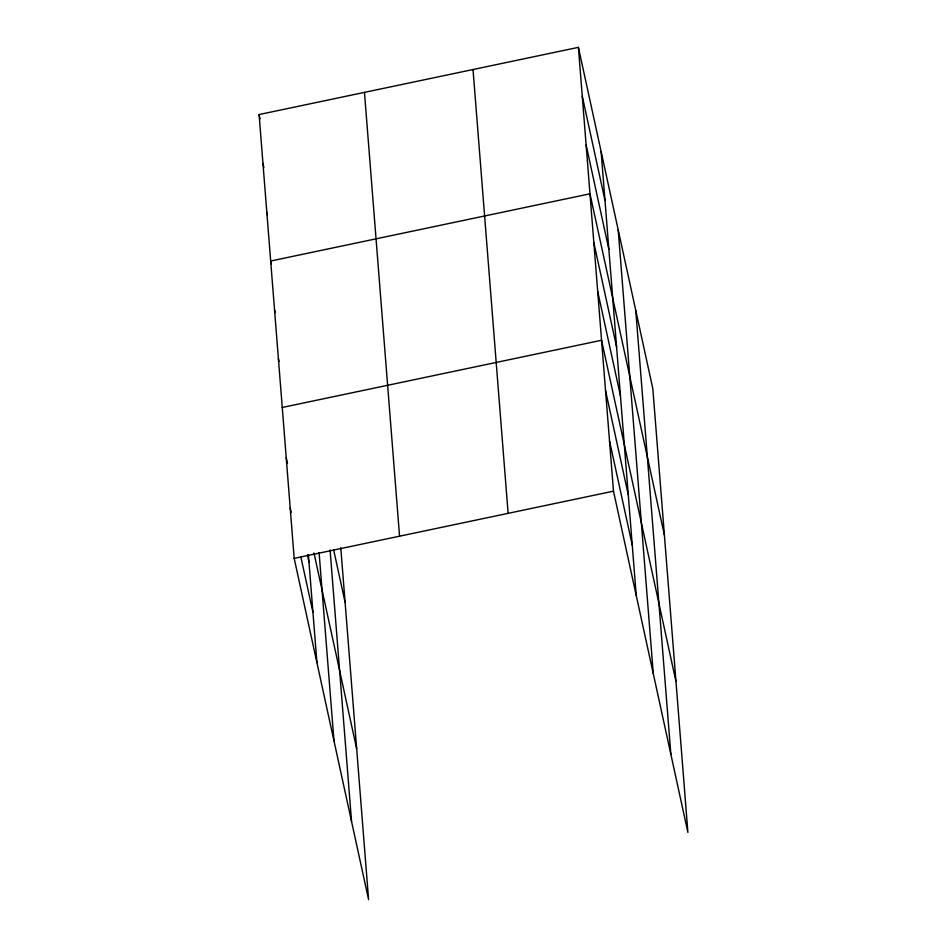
<?xml version="1.0" encoding="UTF-8"?>
<svg xmlns="http://www.w3.org/2000/svg" width="947" height="947" viewBox="0 0 947 947"><rect width="100%" height="100%" fill="white"/><g stroke="black" fill="none" stroke-linecap="round" stroke-linejoin="round"><path stroke-width="1.42" d="M340.778 547.733L368.596 899.65L294.186 558.375L259.099 114.551L578.404 47.35L652.814 388.625L687.901 832.449L613.49 491.162L578.404 47.35M282.253 407.47L601.558 340.269L675.969 681.544M294.186 558.375L613.49 491.162M582.263 96.168L604.991 200.444M586.122 144.986L608.85 249.274M664.392 535.091L589.981 193.804L270.676 261.017L271.304 263.87M593.84 242.633L616.58 346.91M597.699 291.451L620.439 395.728M605.535 390.566L628.275 494.843M609.513 440.864L632.253 545.152M259.099 114.551L260.034 118.837M262.958 163.369L263.893 167.655M266.817 212.199L267.445 215.052M333.616 549.674L345.087 602.292M274.535 309.835L275.163 312.688M278.394 358.653L279.022 361.505M313.99 552.989L356.664 748.757M286.231 457.768L287.486 463.485M307.42 554.906L308.971 562.056M290.208 508.077L291.143 512.363M300.803 556.647L312.948 612.354M635.757 310.415L670.855 754.238M618.19 229.837L653.276 673.66M601.132 151.627L636.23 595.45M473.027 69.522L508.125 513.345M364.465 92.38L399.563 536.191M330.077 549.935L351.55 821.44M319.092 552.634L333.983 740.862M308.402 554.871L316.925 662.651"/></g></svg>
